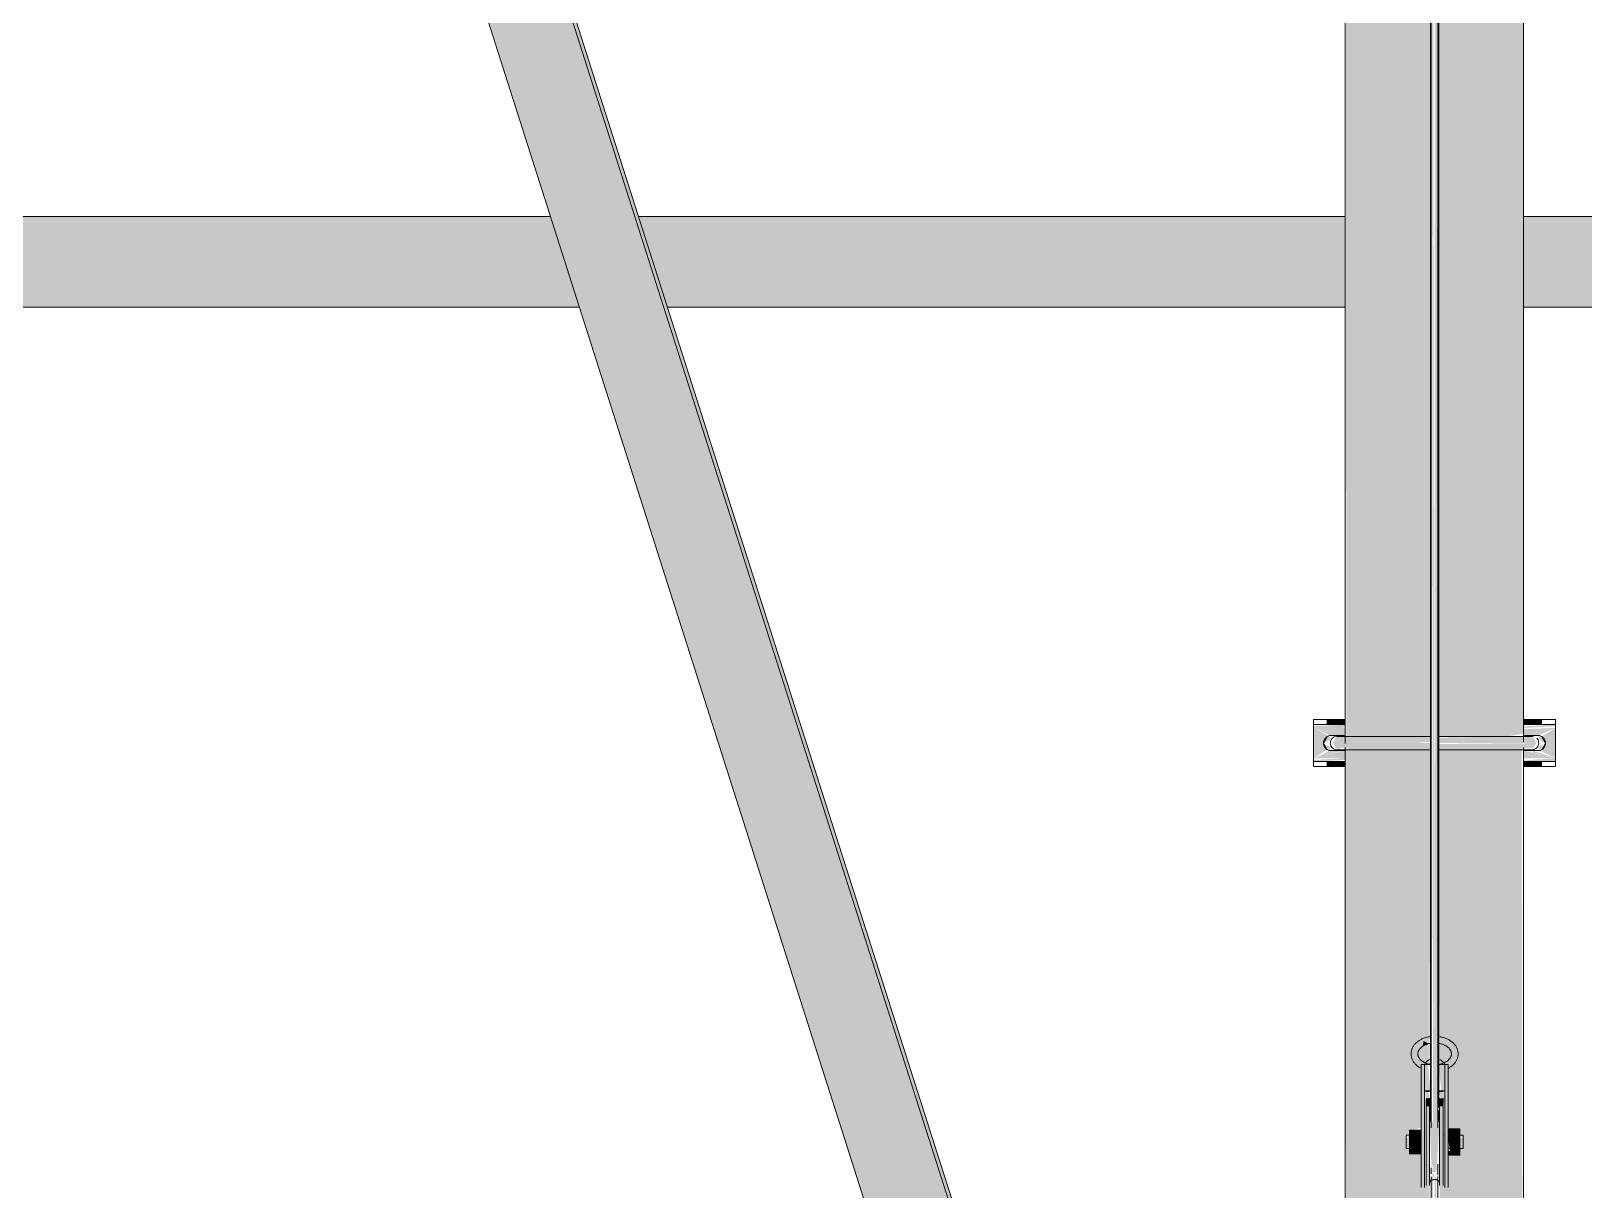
# Model space of a CAD drawing. Header units: inches. Extents: x 21380 to 98133, y -290 to 853.
# Drawn here: x 24904.5 to 24962.2, y 208.4 to 251.4 of the extents above; entities that cross this region are included whole.
import ezdxf

# ---------------------------------------------------------------- set-up
doc = ezdxf.new("R2010")
doc.units = ezdxf.units.IN
doc.header["$MEASUREMENT"] = 0
doc.layers.add('Q-SPCQ', color=91, linetype='Continuous', lineweight=9)
doc.layers.add('S-BEAM', color=12, linetype='Continuous', lineweight=9)

# ---------------------------------------------------------------- blocks, each defined once
blk = doc.blocks.new('Basketball_Backstop-Performance_Sports_Systems-3103-Ceiling_Hung - 27_-0_ to 27_-11 7_8_-652462-Building Section - East_West looking North')
at = {"layer": 'Q-SPCQ'}
h = blk.add_hatch(color=256, dxfattribs=at)
h.paths.add_polyline_path([(24953.391, 157.563), (24953.391, 160.188), (24950.671, 160.188), (24951.508, 157.563)], flags=0)
h.paths.add_polyline_path([(24949.355, 164.313), (24952.49, 164.32), (24915.16, 281.375), (24913.591, 281.375), (24912.168, 280.918), (24949.353, 164.32)], flags=0)
for points in [[(24952.493, 164.313), (24952.624, 164.32), (24915.294, 281.375), (24915.16, 281.375), (24952.49, 164.32)], [(24952.607, 225.687), (24953.294, 225.687), (24953.294, 225.875), (24952.607, 225.875)], [(24960.272, 225.687), (24960.607, 225.687), (24960.607, 225.875), (24959.919, 225.875), (24959.919, 225.687)], [(24952.607, 224.125), (24953.294, 224.125), (24953.294, 224.312), (24952.607, 224.312)], [(24960.272, 224.125), (24960.607, 224.125), (24960.607, 224.312), (24959.919, 224.312), (24959.919, 224.125)], [(24956.17, 213.766), (24956.391, 213.831), (24956.202, 213.933)], [(24956.237, 211.919), (24956.237, 213.056), (24956.112, 213.056), (24956.112, 211.919)], [(24956.424, 213.056), (24956.455, 213.056), (24956.424, 213.147)], [(24956.987, 211.919), (24957.112, 211.919), (24957.112, 213.056), (24956.987, 213.056)], [(24956.424, 211.509), (24956.424, 211.807), (24956.299, 211.807), (24956.299, 211.509)], [(24956.924, 211.509), (24956.924, 211.807), (24956.799, 211.807), (24956.799, 211.509)], [(24956.237, 208.574), (24956.237, 211.694), (24956.112, 211.694), (24956.112, 208.574)], [(24956.299, 208.559), (24956.424, 208.559), (24956.424, 211.509), (24956.299, 211.509), (24956.299, 208.857)], [(24956.737, 211.435), (24956.768, 211.482), (24956.737, 211.482)], [(24956.799, 208.559), (24956.924, 208.559), (24956.924, 211.509), (24956.799, 211.509), (24956.799, 208.857)], [(24956.987, 208.574), (24957.112, 208.574), (24957.112, 211.694), (24956.987, 211.694), (24956.987, 208.857)], [(24955.674, 210.183), (24956.112, 210.183), (24956.093, 210.621), (24955.674, 210.621)], [(24956.455, 210.936), (24956.487, 210.944), (24956.455, 210.944)], [(24957.549, 210.314), (24957.549, 210.671), (24957.112, 210.671), (24957.112, 210.314)], [(24955.886, 209.746), (24956.112, 209.746), (24956.112, 210.183), (24955.674, 210.183), (24955.674, 209.746)], [(24957.549, 209.826), (24957.549, 210.314), (24957.112, 210.314), (24957.185, 209.826)], [(24957.112, 209.695), (24957.549, 209.695), (24957.549, 209.826), (24957.112, 209.826)], [(24956.612, 145.856), (24956.72, 145.965), (24956.737, 146.074), (24956.674, 208.891), (24956.612, 208.884), (24956.612, 149.672)]]:
    blk.add_hatch(color=256, dxfattribs=at).paths.add_polyline_path(points, flags=0)
h = blk.add_hatch(color=256, dxfattribs=at)
h.paths.add_polyline_path([(24956.737, 157.563), (24959.822, 157.563), (24959.806, 160.188), (24956.737, 160.188), (24956.737, 159.438)], flags=0)
h.paths.add_polyline_path([(24956.391, 157.563), (24956.487, 157.563), (24956.487, 160.188), (24953.391, 160.188), (24953.407, 157.563), (24955.749, 157.563)], flags=0)
h.paths.add_polyline_path([(24956.424, 208.884), (24956.487, 209.122), (24956.424, 209.061)], flags=0)
h.paths.add_polyline_path([(24955.458, 224.76), (24955.124, 224.794), (24955.301, 224.771)], flags=0)
h.paths.add_polyline_path([(24953.391, 164.313), (24956.487, 164.32), (24956.424, 208.559), (24956.299, 208.574), (24956.237, 208.574), (24956.112, 208.574), (24956.112, 209.746), (24955.674, 209.746), (24955.674, 209.942), (24955.549, 210.006), (24955.549, 210.425), (24955.674, 210.425), (24955.749, 210.621), (24956.112, 210.705), (24956.112, 211.694), (24956.237, 211.694), (24956.237, 211.919), (24956.112, 211.919), (24956.112, 213.056), (24956.424, 213.056), (24956.455, 224.751), (24953.294, 224.751), (24953.374, 164.313)], flags=0)
h.paths.add_polyline_path([(24956.737, 164.313), (24959.919, 164.32), (24959.845, 224.792), (24958.843, 224.75), (24956.768, 224.75), (24956.799, 213.056), (24957.112, 213.056), (24957.112, 211.919), (24956.987, 211.919), (24956.987, 211.694), (24957.112, 211.641), (24957.112, 210.671), (24957.549, 210.671), (24957.549, 210.425), (24957.674, 210.36), (24957.674, 209.942), (24957.549, 209.942), (24957.464, 209.695), (24957.112, 209.641), (24957.112, 208.574), (24956.987, 208.574), (24956.924, 208.559), (24956.799, 208.559), (24956.737, 164.32)], flags=0)
h.paths.add_polyline_path([(24956.924, 210.425), (24956.987, 210.425), (24956.924, 210.558)], flags=0)
h.paths.add_polyline_path([(24956.424, 210.933), (24956.455, 210.944), (24956.424, 210.944)], flags=0)
h.paths.add_polyline_path([(24956.768, 211.459), (24956.799, 211.509), (24956.768, 211.482)], flags=0)
h.paths.add_polyline_path([(24956.17, 213.766), (24956.202, 213.933), (24956.391, 213.831)], flags=0)
h.paths.add_polyline_path([(24957.756, 225.241), (24957.912, 225.204), (24957.912, 225.231)], flags=0)
h.paths.add_polyline_path([(24958.98, 225.187), (24959.919, 225.353), (24959.919, 281.375), (24957.549, 281.295), (24957.549, 281.179), (24957.674, 281.114), (24957.674, 280.696), (24957.549, 280.696), (24957.464, 280.45), (24957.112, 280.45), (24957.112, 279.238), (24957.549, 279.238), (24957.549, 278.991), (24957.674, 278.927), (24957.674, 278.509), (24957.549, 278.509), (24957.464, 278.262), (24957.112, 278.208), (24957.112, 277.141), (24956.987, 277.141), (24956.924, 277.126), (24956.799, 277.126), (24956.768, 225.249), (24958.949, 225.195)], flags=0)
h.paths.add_polyline_path([(24956.424, 277.451), (24956.455, 277.628), (24956.424, 277.628)], flags=0)
h.paths.add_polyline_path([(24955.124, 225.189), (24956.455, 225.25), (24956.424, 277.126), (24956.299, 277.141), (24956.237, 277.141), (24956.112, 277.141), (24956.112, 278.312), (24955.674, 278.312), (24955.674, 278.509), (24955.549, 278.573), (24955.549, 278.991), (24955.674, 278.991), (24955.761, 279.187), (24956.112, 279.187), (24956.112, 280.432), (24955.674, 280.432), (24955.674, 280.696), (24955.549, 280.761), (24955.549, 281.179), (24955.674, 281.19), (24955.674, 281.375), (24953.294, 281.375), (24953.332, 225.231), (24953.928, 225.234), (24955.222, 225.204)], flags=0)
h.paths.add_polyline_path([(24956.424, 279.5), (24956.461, 279.579), (24956.424, 279.511)], flags=0)
h.paths.add_polyline_path([(24956.763, 280.022), (24956.799, 280.076), (24956.763, 280.049)], flags=0)
h = blk.add_hatch(color=256, dxfattribs=at)
h.paths.add_polyline_path([(24956.612, 210.929), (24956.524, 279.574), (24956.487, 279.489), (24956.552, 210.944), (24956.611, 210.929)], flags=0)
h.paths.add_polyline_path([(24956.487, 279.643), (24956.612, 279.952), (24956.548, 280.288), (24956.487, 280.283), (24956.487, 279.749)], flags=0)
h = blk.add_hatch(color=256, dxfattribs=at)
h.paths.add_polyline_path([(24956.612, 210.929), (24956.737, 210.944), (24956.674, 279.596), (24956.612, 279.649), (24956.612, 213.147)], flags=0)
h.paths.add_polyline_path([(24956.737, 279.643), (24956.674, 280.078), (24956.612, 280.19), (24956.7, 279.735), (24956.737, 279.643)], flags=0)
h = blk.add_hatch(color=256, dxfattribs=at)
h.paths.add_polyline_path([(24953.2, 225.562), (24953.294, 225.628), (24953.294, 225.687), (24952.107, 225.625), (24952.107, 225.562), (24952.69, 225.562)], flags=0)
h.paths.add_polyline_path([(24959.919, 225.562), (24961.107, 225.625), (24961.107, 225.687), (24959.919, 225.621), (24959.919, 225.591)], flags=0)
h = blk.add_hatch(color=256, dxfattribs=at)
h.paths.add_polyline_path([(24952.107, 224.437), (24953.294, 224.437), (24953.273, 224.728)], flags=0)
h.paths.add_polyline_path([(24952.107, 224.437), (24953.2, 224.719), (24952.763, 224.719)], flags=0)
h.paths.add_polyline_path([(24952.107, 224.437), (24952.622, 224.756), (24952.491, 224.927), (24952.519, 225.141), (24952.69, 225.272), (24952.107, 225.562)], flags=0)
h.paths.add_polyline_path([(24961.107, 225.562), (24959.919, 225.518), (24959.94, 225.272), (24960.272, 225.354)], flags=0)
h.paths.add_polyline_path([(24961.107, 224.437), (24961.107, 225.562), (24960.591, 225.244), (24960.722, 225.073), (24960.694, 224.859), (24960.523, 224.728)], flags=0)
h.paths.add_polyline_path([(24961.107, 224.437), (24960.272, 224.719), (24960.272, 224.652)], flags=0)
h.paths.add_polyline_path([(24959.919, 224.437), (24961.107, 224.437), (24959.919, 224.728), (24959.919, 224.482)], flags=0)
h.paths.add_polyline_path([(24952.107, 225.562), (24952.763, 225.281), (24953.2, 225.281)], flags=0)
h.paths.add_polyline_path([(24953.294, 225.263), (24953.294, 225.562), (24952.107, 225.562), (24953.273, 225.272)], flags=0)
h.paths.add_polyline_path([(24960.013, 225.281), (24960.45, 225.281), (24961.107, 225.562), (24960.272, 225.348)], flags=0)
h = blk.add_hatch(color=256, dxfattribs=at)
h.paths.add_polyline_path([(24960.423, 224.608), (24960.272, 224.652), (24960.272, 224.646)], flags=0)
h.paths.add_polyline_path([(24960.55, 224.676), (24960.649, 224.962), (24960.448, 224.875), (24960.523, 224.688)], flags=0)
h.paths.add_polyline_path([(24952.663, 224.676), (24952.748, 224.728), (24952.69, 224.907), (24952.519, 224.926), (24952.646, 224.706)], flags=0)
h.paths.add_polyline_path([(24953.217, 224.714), (24953.273, 224.805), (24953.215, 224.728)], flags=0)
h.paths.add_polyline_path([(24960.731, 225.002), (24960.622, 225.199), (24960.523, 225.312), (24960.465, 225.272), (24960.523, 225.093), (24960.722, 225.006)], flags=0)
h.paths.add_polyline_path([(24952.482, 225.002), (24952.765, 225.125), (24952.663, 225.324), (24952.483, 225.012)], flags=0)
h.paths.add_polyline_path([(24953.069, 225.315), (24953.077, 225.321), (24952.801, 225.384)], flags=0)
h = blk.add_hatch(color=256, dxfattribs=at)
h.paths.add_polyline_path([(24955.886, 225), (24956.455, 225.046), (24956.455, 225.242), (24955.124, 225.243), (24952.96, 225.231), (24952.818, 225), (24955.301, 225)], flags=0)
h.paths.add_polyline_path([(24960.395, 225), (24960.272, 225.226), (24959.592, 225.248), (24958.78, 225.239), (24956.768, 225.2), (24956.768, 225), (24960.272, 225)], flags=0)
h = blk.add_hatch(color=256, dxfattribs=at)
h.paths.add_polyline_path([(24954.417, 224.75), (24956.455, 224.758), (24956.455, 225), (24952.818, 225), (24952.967, 224.77), (24953.178, 224.817), (24953.687, 224.751), (24954.38, 224.75)], flags=0)
h.paths.add_polyline_path([(24958.796, 224.75), (24960.272, 224.81), (24960.395, 225), (24956.768, 224.964), (24956.768, 224.759), (24958.079, 224.757)], flags=0)
h = blk.add_hatch(color=256, dxfattribs=at)
h.paths.add_polyline_path([(24961.107, 224.312), (24961.107, 224.437), (24959.919, 224.353), (24959.919, 224.312), (24960.607, 224.312)], flags=0)
h.paths.add_polyline_path([(24952.107, 224.312), (24953.294, 224.375), (24953.273, 224.437), (24952.107, 224.375), (24952.107, 224.317)], flags=0)
h = blk.add_hatch(color=256, dxfattribs=at)
h.paths.add_polyline_path([(24956.277, 212.083), (24956.455, 212.083), (24956.37, 213.056), (24956.237, 213.056), (24956.237, 212.083)], flags=0)
h.paths.add_polyline_path([(24956.987, 212.083), (24956.987, 213.056), (24956.767, 213.056), (24956.854, 212.083), (24956.946, 212.083)], flags=0)
h = blk.add_hatch(color=256, dxfattribs=at)
h.paths.add_polyline_path([(24956.424, 211.641), (24956.455, 211.641), (24956.369, 212.083), (24956.237, 212.061), (24956.299, 211.807), (24956.424, 211.807)], flags=0)
h.paths.add_polyline_path([(24956.924, 211.641), (24956.987, 211.694), (24956.946, 212.083), (24956.768, 212.083), (24956.827, 211.807), (24956.924, 211.807), (24956.924, 211.694)], flags=0)
h = blk.add_hatch(color=256, dxfattribs=at)
h.paths.add_polyline_path([(24956.612, 208.894), (24956.522, 209.061), (24956.522, 208.889)], flags=0)
h.paths.add_polyline_path([(24956.799, 208.884), (24956.673, 209.061), (24956.701, 208.889), (24956.731, 208.888)], flags=0)
h.paths.add_polyline_path([(24956.522, 209.061), (24956.676, 209.069), (24956.799, 210.933), (24956.424, 210.933), (24956.498, 209.246), (24956.548, 209.328), (24956.523, 209.069)], flags=0)
h = blk.add_hatch(color=256, dxfattribs=at)
h.paths.add_polyline_path([(24955.674, 210.36), (24955.674, 210.425), (24955.549, 210.36)], flags=0)
h.paths.add_polyline_path([(24957.674, 210.36), (24957.674, 210.425), (24957.549, 210.36)], flags=0)
h = blk.add_hatch(color=256, dxfattribs=at)
h.paths.add_polyline_path([(24957.674, 209.942), (24957.674, 210.36), (24957.549, 210.308), (24957.549, 209.942)], flags=0)
h.paths.add_polyline_path([(24955.549, 209.942), (24955.674, 210.006), (24955.674, 210.36), (24955.549, 210.308), (24955.549, 209.967)], flags=0)
h = blk.add_hatch(color=256, dxfattribs=at)
h.paths.add_polyline_path([(24956.612, 208.894), (24956.548, 209.062), (24956.549, 209.011), (24956.611, 208.895)], flags=0)
h.paths.add_polyline_path([(24956.612, 145.856), (24956.548, 208.891), (24956.487, 208.884), (24956.553, 145.882), (24956.584, 145.862)], flags=0)
for p, q in [((24952.49, 164.32), (24915.16, 281.375)), ((24952.624, 164.32), (24915.294, 281.375)), ((24953.294, 281.375), (24953.294, 224.989)), ((24959.919, 225.045), (24959.919, 281.375)), ((24949.353, 164.32), (24912.168, 280.918)), ((24956.487, 279.542), (24956.487, 210.705)), ((24956.737, 210.705), (24956.737, 279.542)), ((24956.455, 277.841), (24956.455, 210.936)), ((24956.768, 211.459), (24956.768, 277.965)), ((24952.107, 225.875), (24952.107, 225.687)), ((24952.107, 225.875), (24952.107, 225.719)), ((24952.107, 225.875), (24952.607, 225.875)), ((24952.107, 225.562), (24952.107, 225.687)), ((24952.607, 225.687), (24952.107, 225.687)), ((24952.607, 225.875), (24953.294, 225.875)), ((24953.294, 225.687), (24952.607, 225.687)), ((24959.919, 225.875), (24960.607, 225.875)), ((24960.607, 225.687), (24959.919, 225.687)), ((24960.607, 225.875), (24961.107, 225.875)), ((24961.107, 225.687), (24960.607, 225.687)), ((24961.107, 225.687), (24961.107, 225.875)), ((24961.107, 225.719), (24961.107, 225.875)), ((24961.107, 225.687), (24961.107, 225.562)), ((24952.107, 224.437), (24952.107, 225.562)), ((24952.618, 225.246), (24952.479, 225.004)), ((24952.763, 225.281), (24953.2, 225.281)), ((24960.013, 225.281), (24960.45, 225.281)), ((24960.734, 225.004), (24960.595, 225.246)), ((24961.107, 225.562), (24961.107, 224.437)), ((24952.107, 224.312), (24952.107, 224.437)), ((24952.479, 224.996), (24952.618, 224.754)), ((24953.2, 224.719), (24952.763, 224.719)), ((24953.294, 224.839), (24953.294, 164.32)), ((24959.919, 164.32), (24959.919, 224.839)), ((24960.45, 224.719), (24960.013, 224.719)), ((24960.595, 224.754), (24960.734, 224.996)), ((24961.107, 224.437), (24961.107, 224.312)), ((24952.107, 224.312), (24952.107, 224.125)), ((24952.107, 224.312), (24952.607, 224.312)), ((24952.107, 224.281), (24952.107, 224.125)), ((24952.607, 224.125), (24952.107, 224.125)), ((24952.607, 224.312), (24953.294, 224.312)), ((24953.294, 224.125), (24952.607, 224.125)), ((24959.919, 224.312), (24960.607, 224.312)), ((24960.607, 224.125), (24959.919, 224.125)), ((24960.607, 224.312), (24961.107, 224.312)), ((24961.107, 224.125), (24960.607, 224.125)), ((24961.107, 224.125), (24961.107, 224.312)), ((24961.107, 224.125), (24961.107, 224.281)), ((24956.112, 211.919), (24956.112, 213.056)), ((24956.112, 213.056), (24956.237, 213.056)), ((24956.237, 213.056), (24956.477, 213.056)), ((24956.237, 213.056), (24956.237, 211.919)), ((24956.721, 213.056), (24956.987, 213.056)), ((24956.987, 211.919), (24956.987, 213.056)), ((24956.987, 213.056), (24957.112, 213.056)), ((24957.112, 213.056), (24957.112, 211.919)), ((24956.112, 208.491), (24956.112, 211.919)), ((24956.477, 212.083), (24956.237, 212.083)), ((24956.237, 211.919), (24956.237, 211.694)), ((24956.237, 211.919), (24956.237, 208.491)), ((24956.424, 212.058), (24956.299, 212.058)), ((24956.299, 211.509), (24956.299, 211.807)), ((24956.424, 211.807), (24956.424, 211.509)), ((24956.987, 212.083), (24956.746, 212.083)), ((24956.924, 212.058), (24956.799, 212.058)), ((24956.799, 211.509), (24956.799, 211.807)), ((24956.924, 211.807), (24956.924, 211.509)), ((24956.987, 208.491), (24956.987, 211.919)), ((24956.987, 211.919), (24956.987, 211.694)), ((24957.112, 211.919), (24957.112, 208.491)), ((24956.299, 208.559), (24956.299, 211.509)), ((24956.424, 211.509), (24956.424, 208.559)), ((24956.768, 210.936), (24956.768, 211.368)), ((24956.799, 208.559), (24956.799, 211.509)), ((24956.924, 211.509), (24956.924, 208.559)), ((24955.674, 210.183), (24955.674, 210.621)), ((24955.674, 210.621), (24956.112, 210.621)), ((24957.112, 210.671), (24957.549, 210.671)), ((24957.549, 210.671), (24957.549, 210.314)), ((24956.112, 210.433), (24955.549, 210.433)), ((24955.549, 210.36), (24955.549, 210.425)), ((24955.549, 209.942), (24955.549, 210.36)), ((24955.674, 209.746), (24955.674, 210.183)), ((24956.112, 210.183), (24955.674, 210.183)), ((24957.674, 210.433), (24957.112, 210.433)), ((24957.112, 210.314), (24957.549, 210.314)), ((24957.549, 210.314), (24957.549, 209.826)), ((24957.674, 210.425), (24957.674, 210.36)), ((24957.674, 210.36), (24957.674, 209.942)), ((24955.549, 209.933), (24956.112, 209.933)), ((24955.674, 209.746), (24956.112, 209.746)), ((24957.112, 209.933), (24957.674, 209.933)), ((24957.549, 209.826), (24957.112, 209.826)), ((24957.112, 209.695), (24957.549, 209.695)), ((24957.549, 209.826), (24957.549, 209.695)), ((24956.487, 209.226), (24956.487, 208.997)), ((24956.487, 208.887), (24956.487, 145.456)), ((24956.737, 208.977), (24956.737, 209.362)), ((24956.737, 145.456), (24956.737, 208.887))]:
    blk.add_line(p, q, dxfattribs=at)
at = {"layer": 'Q-SPCQ', "flags": 128}
for points in [[(24956.482, 225.25), (24956.356, 225.25), (24956.211, 225.25), (24956.068, 225.25), (24955.925, 225.25), (24955.783, 225.25), (24955.642, 225.25), (24955.503, 225.25), (24955.366, 225.25), (24955.231, 225.25), (24955.098, 225.25), (24954.967, 225.25), (24954.839, 225.25), (24954.714, 225.25), (24954.592, 225.25), (24954.473, 225.25), (24954.358, 225.25), (24954.246, 225.25), (24954.138, 225.25), (24954.034, 225.25), (24953.933, 225.25), (24953.838, 225.25), (24953.746, 225.25), (24953.66, 225.25), (24953.578, 225.25), (24953.5, 225.25), (24953.428, 225.25), (24953.361, 225.25), (24953.299, 225.25), (24953.242, 225.25), (24953.191, 225.25), (24953.145, 225.25), (24953.105, 225.25), (24953.07, 225.25), (24953.041, 225.25), (24953.018, 225.25), (24953, 225.25), (24952.988, 225.25), (24952.982, 225.25), (24952.982, 225.25)], [(24960.232, 225.25), (24960.229, 225.25), (24960.22, 225.25), (24960.205, 225.25), (24960.185, 225.25), (24960.159, 225.25), (24960.128, 225.25), (24960.09, 225.25), (24960.048, 225.25), (24959.999, 225.25), (24959.945, 225.25), (24959.886, 225.25), (24959.822, 225.25), (24959.752, 225.25), (24959.678, 225.25), (24959.598, 225.25), (24959.514, 225.25), (24959.425, 225.25), (24959.332, 225.25), (24959.234, 225.25), (24959.132, 225.25), (24959.026, 225.25), (24958.916, 225.25), (24958.803, 225.25), (24958.686, 225.25), (24958.565, 225.25), (24958.442, 225.25), (24958.315, 225.25), (24958.186, 225.25), (24958.054, 225.25), (24957.92, 225.25), (24957.784, 225.25), (24957.646, 225.25), (24957.506, 225.25), (24957.365, 225.25), (24957.223, 225.25), (24957.079, 225.25), (24956.935, 225.25), (24956.791, 225.25)], [(24952.982, 224.75), (24952.984, 224.75), (24952.993, 224.75), (24953.008, 224.75), (24953.028, 224.75), (24953.054, 224.75), (24953.085, 224.75), (24953.123, 224.75), (24953.166, 224.75), (24953.214, 224.75), (24953.268, 224.75), (24953.327, 224.75), (24953.391, 224.75), (24953.461, 224.75), (24953.535, 224.75), (24953.615, 224.75), (24953.699, 224.75), (24953.788, 224.75), (24953.881, 224.75), (24953.979, 224.75), (24954.081, 224.75), (24954.187, 224.75), (24954.297, 224.75), (24954.41, 224.75), (24954.528, 224.75), (24954.648, 224.75), (24954.771, 224.75), (24954.898, 224.75), (24955.027, 224.75), (24955.159, 224.75), (24955.293, 224.75), (24955.429, 224.75), (24955.567, 224.75), (24955.707, 224.75), (24955.848, 224.75), (24955.99, 224.75), (24956.134, 224.75), (24956.278, 224.75), (24956.422, 224.75)], [(24956.742, 224.75), (24956.857, 224.75), (24957.002, 224.75), (24957.145, 224.75), (24957.288, 224.75), (24957.43, 224.75), (24957.571, 224.75), (24957.71, 224.75), (24957.847, 224.75), (24957.982, 224.75), (24958.115, 224.75), (24958.246, 224.75), (24958.374, 224.75), (24958.499, 224.75), (24958.621, 224.75), (24958.74, 224.75), (24958.855, 224.75), (24958.967, 224.75), (24959.075, 224.75), (24959.18, 224.75), (24959.28, 224.75), (24959.375, 224.75), (24959.467, 224.75), (24959.553, 224.75), (24959.636, 224.75), (24959.713, 224.75), (24959.785, 224.75), (24959.852, 224.75), (24959.914, 224.75), (24959.971, 224.75), (24960.022, 224.75), (24960.068, 224.75), (24960.108, 224.75), (24960.143, 224.75), (24960.172, 224.75), (24960.195, 224.75), (24960.213, 224.75), (24960.225, 224.75), (24960.231, 224.75), (24960.232, 224.75)], [(24956.454, 214.098), (24956.421, 214.093), (24956.388, 214.087), (24956.356, 214.081), (24956.324, 214.073), (24956.292, 214.064), (24956.261, 214.055), (24956.23, 214.044), (24956.2, 214.033), (24956.171, 214.02), (24956.141, 214.007), (24956.113, 213.993), (24956.085, 213.978), (24956.058, 213.963), (24956.032, 213.946), (24956.007, 213.929), (24955.982, 213.911), (24955.959, 213.892), (24955.936, 213.872), (24955.914, 213.851), (24955.893, 213.83), (24955.874, 213.808), (24955.855, 213.785), (24955.838, 213.762), (24955.822, 213.737), (24955.807, 213.713), (24955.793, 213.687), (24955.781, 213.661), (24955.77, 213.635), (24955.761, 213.608), (24955.753, 213.581), (24955.747, 213.553), (24955.742, 213.525), (24955.739, 213.497), (24955.737, 213.469), (24955.737, 213.453)], [(24957.487, 213.453), (24957.486, 213.482), (24957.483, 213.51), (24957.479, 213.538), (24957.474, 213.566), (24957.467, 213.593), (24957.458, 213.62), (24957.448, 213.647), (24957.437, 213.673), (24957.424, 213.699), (24957.41, 213.724), (24957.394, 213.749), (24957.378, 213.772), (24957.36, 213.796), (24957.341, 213.818), (24957.32, 213.84), (24957.299, 213.861), (24957.277, 213.881), (24957.254, 213.9), (24957.23, 213.919), (24957.205, 213.937), (24957.179, 213.954), (24957.153, 213.97), (24957.125, 213.985), (24957.097, 214), (24957.069, 214.014), (24957.039, 214.026), (24957.009, 214.038), (24956.979, 214.049), (24956.948, 214.059), (24956.917, 214.068), (24956.885, 214.076), (24956.853, 214.084), (24956.82, 214.09), (24956.787, 214.096), (24956.754, 214.1)], [(24955.987, 213.453), (24955.987, 213.468), (24955.988, 213.482), (24955.99, 213.496), (24955.993, 213.51), (24955.997, 213.524), (24956.001, 213.539), (24956.007, 213.553), (24956.013, 213.567), (24956.02, 213.582), (24956.028, 213.596), (24956.037, 213.61), (24956.047, 213.624), (24956.058, 213.638), (24956.07, 213.652), (24956.082, 213.666), (24956.096, 213.68), (24956.111, 213.693), (24956.126, 213.706), (24956.143, 213.718), (24956.16, 213.731), (24956.178, 213.743), (24956.197, 213.754), (24956.217, 213.765), (24956.237, 213.776), (24956.258, 213.786), (24956.28, 213.795), (24956.302, 213.804), (24956.325, 213.813), (24956.349, 213.82), (24956.373, 213.827), (24956.398, 213.834), (24956.423, 213.839), (24956.448, 213.844)], [(24956.762, 213.847), (24956.787, 213.842), (24956.812, 213.837), (24956.837, 213.831), (24956.861, 213.824), (24956.885, 213.817), (24956.909, 213.809), (24956.931, 213.8), (24956.954, 213.791), (24956.975, 213.781), (24956.996, 213.771), (24957.016, 213.76), (24957.035, 213.749), (24957.054, 213.737), (24957.071, 213.725), (24957.088, 213.713), (24957.104, 213.7), (24957.119, 213.687), (24957.134, 213.673), (24957.147, 213.66), (24957.159, 213.646), (24957.17, 213.632), (24957.181, 213.618), (24957.19, 213.603), (24957.199, 213.589), (24957.207, 213.575), (24957.213, 213.561), (24957.219, 213.546), (24957.224, 213.532), (24957.228, 213.518), (24957.232, 213.504), (24957.234, 213.489), (24957.236, 213.475), (24957.237, 213.461), (24957.237, 213.453)], [(24955.737, 213.453), (24955.737, 213.425), (24955.74, 213.397), (24955.744, 213.369), (24955.749, 213.341), (24955.756, 213.314), (24955.765, 213.286), (24955.775, 213.26), (24955.787, 213.234), (24955.799, 213.208), (24955.814, 213.183), (24955.829, 213.158), (24955.846, 213.134), (24955.864, 213.111), (24955.883, 213.089), (24955.903, 213.067), (24955.924, 213.046), (24955.946, 213.026), (24955.969, 213.006), (24955.993, 212.988), (24956.018, 212.97), (24956.044, 212.953), (24956.071, 212.937), (24956.098, 212.921)], [(24956.207, 213.147), (24956.188, 213.158), (24956.17, 213.17), (24956.152, 213.182), (24956.135, 213.194), (24956.119, 213.207), (24956.104, 213.22), (24956.09, 213.234), (24956.077, 213.247), (24956.064, 213.261), (24956.053, 213.275), (24956.042, 213.289), (24956.033, 213.303), (24956.024, 213.318), (24956.017, 213.332), (24956.01, 213.346), (24956.004, 213.361), (24955.999, 213.375), (24955.995, 213.389), (24955.992, 213.403), (24955.989, 213.417), (24955.988, 213.432), (24955.987, 213.446), (24955.987, 213.453)], [(24956.462, 213.06), (24956.436, 213.065), (24956.411, 213.07), (24956.386, 213.076), (24956.362, 213.083), (24956.338, 213.09), (24956.315, 213.098), (24956.292, 213.107), (24956.27, 213.116), (24956.248, 213.126), (24956.227, 213.136), (24956.207, 213.147)], [(24957.237, 213.453), (24957.236, 213.439), (24957.235, 213.425), (24957.233, 213.411), (24957.23, 213.397), (24957.227, 213.383), (24957.222, 213.368), (24957.217, 213.354), (24957.21, 213.34), (24957.203, 213.325), (24957.195, 213.311), (24957.186, 213.297), (24957.176, 213.283), (24957.165, 213.269), (24957.154, 213.255), (24957.141, 213.241), (24957.127, 213.227), (24957.113, 213.214), (24957.097, 213.201), (24957.081, 213.188), (24957.063, 213.176), (24957.045, 213.164), (24957.026, 213.153), (24957.007, 213.142), (24956.986, 213.131), (24956.965, 213.121), (24956.943, 213.112), (24956.921, 213.103), (24956.898, 213.094), (24956.874, 213.087), (24956.85, 213.08), (24956.826, 213.073), (24956.801, 213.068), (24956.776, 213.063)], [(24957.11, 212.914), (24957.138, 212.928), (24957.165, 212.944), (24957.191, 212.961), (24957.217, 212.978), (24957.241, 212.996), (24957.265, 213.015), (24957.287, 213.035), (24957.309, 213.056), (24957.33, 213.077), (24957.35, 213.099), (24957.368, 213.122), (24957.385, 213.145), (24957.402, 213.169), (24957.416, 213.194), (24957.43, 213.22), (24957.442, 213.246), (24957.453, 213.272), (24957.462, 213.299), (24957.47, 213.326), (24957.477, 213.354), (24957.482, 213.382), (24957.485, 213.41), (24957.486, 213.438), (24957.487, 213.453)], [(24956.424, 211.683), (24956.429, 211.676), (24956.434, 211.668), (24956.439, 211.661), (24956.445, 211.655), (24956.451, 211.648), (24956.457, 211.642), (24956.463, 211.636), (24956.47, 211.63), (24956.477, 211.624), (24956.484, 211.619)], [(24956.74, 211.619), (24956.747, 211.624), (24956.753, 211.63), (24956.76, 211.636), (24956.766, 211.642), (24956.773, 211.648), (24956.778, 211.655), (24956.784, 211.662), (24956.789, 211.669), (24956.794, 211.676), (24956.799, 211.683)], [(24956.799, 208.683), (24956.794, 208.69), (24956.789, 208.698), (24956.784, 208.705), (24956.778, 208.711), (24956.773, 208.718), (24956.766, 208.724), (24956.76, 208.73), (24956.753, 208.736), (24956.747, 208.742), (24956.739, 208.747), (24956.732, 208.752), (24956.725, 208.757), (24956.717, 208.761), (24956.709, 208.765), (24956.701, 208.769), (24956.693, 208.772), (24956.685, 208.775), (24956.677, 208.778), (24956.668, 208.781), (24956.66, 208.783), (24956.651, 208.784), (24956.642, 208.786), (24956.634, 208.787), (24956.625, 208.788), (24956.616, 208.788), (24956.607, 208.788), (24956.598, 208.788), (24956.59, 208.787), (24956.581, 208.786), (24956.572, 208.784), (24956.564, 208.783), (24956.555, 208.78), (24956.547, 208.778), (24956.538, 208.775), (24956.53, 208.772), (24956.522, 208.769), (24956.514, 208.765), (24956.506, 208.761), (24956.498, 208.757), (24956.491, 208.752), (24956.484, 208.747), (24956.477, 208.742), (24956.47, 208.736), (24956.463, 208.73), (24956.457, 208.724), (24956.451, 208.718), (24956.445, 208.711), (24956.439, 208.705), (24956.434, 208.698), (24956.429, 208.69), (24956.424, 208.683)]]:
    blk.add_lwpolyline(points, dxfattribs=at)
at = {"layer": 'Q-SPCQ'}
for centre, radius, start, end in [((24952.763, 225), 0.281, 90, 270), ((24952.982, 225), 0.25, 90, 270), ((24953.2, 225), 0.281, 75, 90), ((24960.013, 225), 0.281, 90, 105), ((24960.232, 225), 0.25, 90, 105), ((24960.232, 225), 0.25, 80.58605, 90), ((24960.232, 225), 0.25, 270, 45), ((24960.45, 225), 0.281, 270, 90), ((24952.982, 225), 0.25, 270, 285), ((24953.2, 225), 0.281, 270, 285), ((24960.013, 225), 0.281, 255, 270), ((24960.232, 225), 0.25, 255, 270)]:
    blk.add_arc(centre, radius, start, end, dxfattribs=at)
for start_param, end_param in [(2.094395, 2.879793), (0.261799, 1.047198)]:
    blk.add_ellipse((24956.612, 213.011), major_axis=(0.375, 0), ratio=0.707107, start_param=start_param, end_param=end_param, dxfattribs=at)
blk = doc.blocks.new('Girt_Z - 10_D-1223956-Building Section - East_West looking North')
at = {"layer": 'S-BEAM'}
h = blk.add_hatch(color=256, dxfattribs=at)
h.paths.add_polyline_path([(22799.39, 241.188), (23080.89, 241.188), (23080.89, 244.563), (22799.39, 244.563)], flags=0)
h.paths.add_polyline_path([(23521.469, 241.188), (23554.528, 241.188), (23556.988, 244.563), (23483.552, 244.563), (23486.065, 241.188), (23520.691, 241.188)], flags=0)
h.paths.add_polyline_path([(26259.39, 241.188), (26259.39, 244.563), (26256.428, 244.563), (26256.428, 241.188), (26258.704, 241.188)], flags=0)
h.paths.add_polyline_path([(23555.775, 241.188), (23659.89, 241.188), (23659.89, 244.563), (23558.286, 244.563), (23555.774, 241.188)], flags=0)
h.paths.add_polyline_path([(26249.803, 241.188), (26249.803, 244.563), (26244.428, 244.563), (26244.428, 241.188)], flags=0)
h.paths.add_polyline_path([(26237.803, 241.188), (26237.803, 244.563), (26232.428, 244.563), (26232.428, 241.188)], flags=0)
h.paths.add_polyline_path([(26225.803, 241.188), (26225.803, 244.563), (26220.428, 244.563), (26220.428, 241.188), (26223.611, 241.188)], flags=0)
h.paths.add_polyline_path([(26208.428, 241.188), (26213.803, 241.188), (26213.803, 244.563), (26208.428, 244.563)], flags=0)
h.paths.add_polyline_path([(26201.803, 241.188), (26201.803, 244.563), (26019.14, 244.563), (26019.14, 241.188), (26188.518, 241.188)], flags=0)
h.paths.add_polyline_path([(23484.818, 241.188), (23482.253, 244.563), (23380.39, 244.563), (23380.39, 241.188), (23484.772, 241.188)], flags=0)
h.paths.add_polyline_path([(26017.89, 241.188), (26017.89, 244.563), (25999.515, 244.563), (25999.515, 241.188), (26013.055, 241.188)], flags=0)
h.paths.add_polyline_path([(25998.265, 241.188), (25998.265, 244.563), (25985.89, 244.563), (25985.89, 241.188)], flags=0)
h.paths.add_polyline_path([(25975.89, 241.188), (25975.89, 244.563), (25696.39, 244.563), (25696.39, 241.188), (25942.869, 241.188)], flags=0)
h.paths.add_polyline_path([(25666.612, 241.188), (25686.39, 241.188), (25686.39, 244.563), (25655.018, 244.563), (25653.942, 241.188), (25662.127, 241.188)], flags=0)
h.paths.add_polyline_path([(25650.67, 241.188), (25651.747, 244.563), (25625.486, 244.563), (25625.486, 241.188), (25627.034, 241.188)], flags=0)
h.paths.add_polyline_path([(25618.861, 241.188), (25618.861, 244.563), (25592.601, 244.563), (25593.678, 241.188), (25618.261, 241.188)], flags=0)
h.paths.add_polyline_path([(25590.406, 241.188), (25589.33, 244.563), (25406.89, 244.563), (25406.89, 241.188), (25580.582, 241.188)], flags=0)
h.paths.add_polyline_path([(23669.89, 241.188), (23949.39, 241.188), (23949.39, 244.563), (23669.89, 244.563)], flags=0)
h.paths.add_polyline_path([(25396.89, 241.188), (25396.89, 244.563), (25117.39, 244.563), (25117.39, 241.188), (25241.014, 241.188)], flags=0)
h.paths.add_polyline_path([(25107.39, 241.188), (25107.39, 244.563), (24989.451, 244.563), (24988.374, 241.188), (25100.643, 241.188)], flags=0)
h.paths.add_polyline_path([(23959.39, 241.188), (24238.89, 241.188), (24238.89, 244.563), (23959.39, 244.563)], flags=0)
h.paths.add_polyline_path([(23370.39, 241.188), (23370.39, 244.563), (23090.89, 244.563), (23090.89, 241.188), (23275.82, 241.188)], flags=0)
h.paths.add_polyline_path([(24985.103, 241.188), (24986.179, 244.563), (24959.919, 244.563), (24959.919, 241.188), (24960.272, 241.188)], flags=0)
h.paths.add_polyline_path([(24248.89, 241.188), (24528.39, 241.188), (24528.39, 244.563), (24248.89, 244.563)], flags=0)
h.paths.add_polyline_path([(24953.294, 241.188), (24953.294, 244.563), (24927.034, 244.563), (24928.11, 241.188), (24951.499, 241.188)], flags=0)
h.paths.add_polyline_path([(24538.39, 241.188), (24642.801, 241.188), (24640.238, 244.563), (24538.39, 244.563)], flags=0)
h.paths.add_polyline_path([(24924.839, 241.188), (24923.763, 244.563), (24827.89, 244.563), (24827.89, 241.188), (24915.014, 241.188)], flags=0)
h.paths.add_polyline_path([(24644.175, 241.188), (24712.545, 241.188), (24715.004, 244.563), (24641.536, 244.563), (24644.048, 241.188)], flags=0)
h.paths.add_polyline_path([(24817.89, 241.188), (24817.89, 244.563), (24716.302, 244.563), (24713.792, 241.188), (24749.716, 241.188)], flags=0)
for p, q in [((24827.89, 244.563), (24923.763, 244.563)), ((24927.034, 244.563), (24953.294, 244.563)), ((24959.919, 244.563), (24986.179, 244.563)), ((24827.89, 241.188), (24924.839, 241.188)), ((24928.11, 241.188), (24953.294, 241.188)), ((24959.919, 241.188), (24985.103, 241.188))]:
    blk.add_line(p, q, dxfattribs=at)

msp = doc.modelspace()

# ---------------------------------------------------------------- block references
at = {"layer": 'Q-SPCQ'}
msp.add_blockref('Basketball_Backstop-Performance_Sports_Systems-3103-Ceiling_Hung - 27_-0_ to 27_-11 7_8_-652462-Building Section - East_West looking North', (0, 0), dxfattribs=at)
at = {"layer": 'S-BEAM'}
msp.add_blockref('Girt_Z - 10_D-1223956-Building Section - East_West looking North', (0, 0), dxfattribs=at)

doc.saveas('drawing.dxf')
